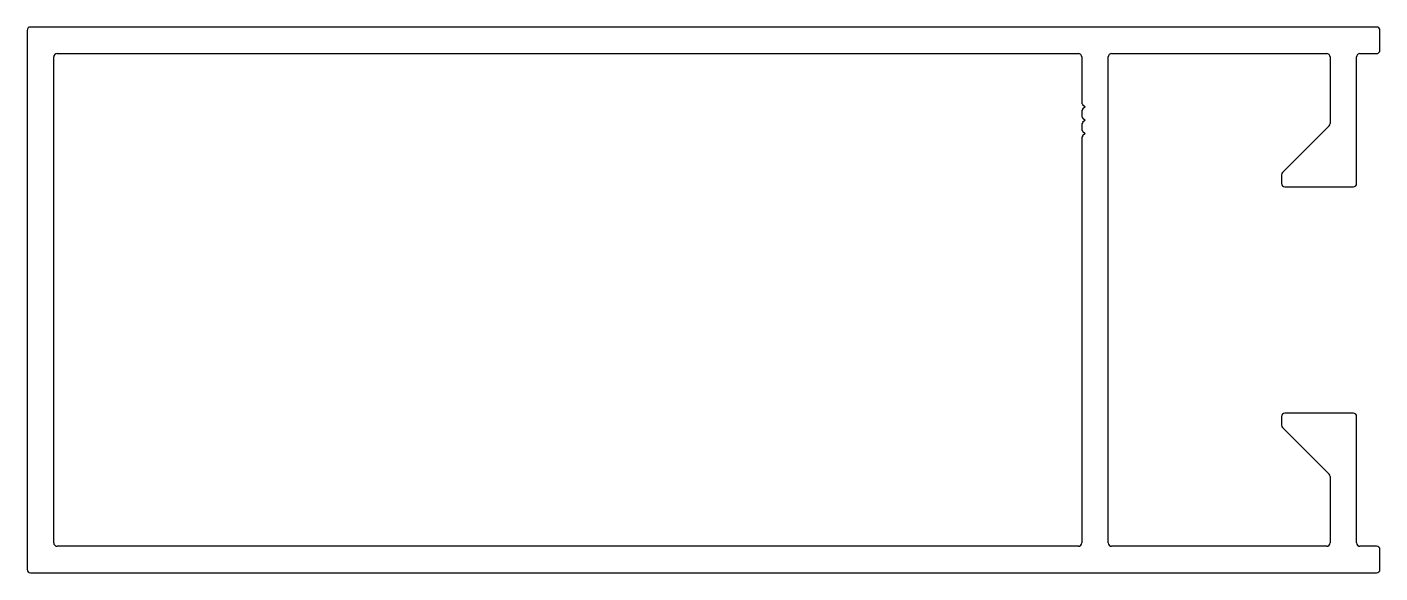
# Model space of a CAD drawing. Extents: x -48 to 54, y 20 to 61.
import ezdxf

# ---------------------------------------------------------------- set-up
doc = ezdxf.new("R2010")
doc.units = 0
doc.layers.get('0').update_dxf_attribs({"linetype": 'CONTINUOUS'})

msp = doc.modelspace()

# ---------------------------------------------------------------- linework, layer by layer
for p, q in [((31.95, 61.02), (-47.25, 61.02)), ((53.85, 61.02), (31.95, 61.02)), ((-47.5, 60.77), (-47.5, 20.27)), ((54.1, 59.27), (54.1, 60.77)), ((-45.25, 59.02), (31.45, 59.02)), ((33.95, 59.02), (50.1, 59.02)), ((52.6, 59.02), (53.85, 59.02)), ((-45.5, 22.27), (-45.5, 58.77)), ((31.7, 58.77), (31.7, 55.37)), ((33.7, 22.27), (33.7, 58.77)), ((50.35, 58.77), (50.35, 53.77)), ((52.35, 49.27), (52.35, 58.77)), ((31.77, 55.19), (31.95, 55.02)), ((31.95, 55.02), (31.77, 54.84)), ((31.7, 54.66), (31.7, 54.37)), ((31.77, 54.19), (31.95, 54.02)), ((31.95, 54.02), (31.77, 53.84)), ((31.7, 53.66), (31.7, 53.37)), ((31.77, 53.19), (31.95, 53.02)), ((31.95, 53.02), (31.77, 52.84)), ((50.28, 53.59), (46.77, 50.09)), ((31.7, 52.66), (31.7, 22.27)), ((46.7, 49.91), (46.7, 49.27)), ((46.95, 49.02), (52.1, 49.02)), ((46.7, 31.77), (46.7, 31.12)), ((52.1, 32.02), (46.95, 32.02)), ((52.35, 22.27), (52.35, 31.77)), ((46.77, 30.94), (50.28, 27.44)), ((50.35, 27.26), (50.35, 22.27)), ((31.45, 22.02), (-45.25, 22.02)), ((50.1, 22.02), (33.95, 22.02)), ((53.85, 22.02), (52.6, 22.02)), ((54.1, 20.27), (54.1, 21.77)), ((-47.25, 20.02), (31.95, 20.02)), ((31.95, 20.02), (53.85, 20.02))]:
    msp.add_line(p, q)
for centre, start, end in [((-47.25, 60.77), 90, 180), ((53.85, 60.77), 0, 90), ((-45.25, 58.77), 90, 180), ((31.45, 58.77), 0, 90), ((33.95, 58.77), 90, 180), ((50.1, 58.77), 0, 90), ((52.6, 58.77), 90, 180), ((53.85, 59.27), 270, 0), ((31.95, 55.37), 180, 225), ((31.95, 54.66), 135, 180), ((31.95, 54.37), 180, 225), ((31.95, 53.66), 135, 180), ((31.95, 53.37), 180, 225), ((31.95, 52.66), 135, 180), ((50.1, 53.77), 315, 360), ((46.95, 49.91), 135, 180), ((46.95, 49.27), 180, 270), ((52.1, 49.27), 270, 360), ((46.95, 31.77), 90, 180), ((52.1, 31.77), 0, 90), ((46.95, 31.12), 180, 225), ((50.1, 27.26), 0, 45), ((-45.25, 22.27), 180, 270), ((31.45, 22.27), 270, 360), ((33.95, 22.27), 180, 270), ((50.1, 22.27), 270, 0), ((52.6, 22.27), 180, 270), ((53.85, 21.77), 360, 90), ((-47.25, 20.27), 180, 270), ((53.85, 20.27), 270, 360)]:
    msp.add_arc(centre, 0.25, start, end)

doc.saveas('drawing.dxf')
